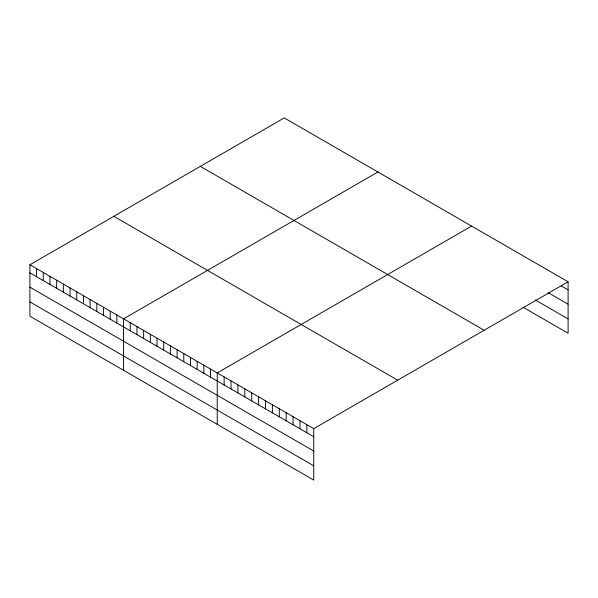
<?xml version="1.0" encoding="UTF-8"?>
<svg xmlns="http://www.w3.org/2000/svg" width="598" height="598" viewBox="0 0 598 598"><rect width="100%" height="100%" fill="white"/><g stroke="black" fill="none" stroke-linecap="round" stroke-linejoin="round"><path stroke-width="0.9" d="M29.9 264.772L313.748 428.646L313.748 480.082L29.9 316.207L29.9 264.772L284.252 117.918L568.1 281.793L568.1 333.228L522.914 307.14M377.921 172L123.569 318.846L123.569 370.282M471.59 226.074L217.238 372.928L217.238 424.363M313.748 428.646L568.1 281.793M561.208 285.896L568.1 289.873M548.187 292.684L568.1 304.18M535.165 299.912L568.1 318.921M200.315 166.379L484.163 330.253M113.837 216.312L397.685 380.186M29.9 272.852L313.748 436.727M29.9 287.16L313.748 451.034M29.9 301.9L313.748 465.775M306.849 424.662L306.849 432.75M299.957 420.686L299.957 428.766M293.065 416.709L293.065 424.789M286.173 412.725L286.173 420.805M279.281 408.748L279.281 416.828M272.382 404.764L272.382 412.844M265.49 400.787L265.49 408.868M258.598 396.803L258.598 404.891M251.706 392.826L251.706 400.907M244.814 388.85L244.814 396.93M237.914 384.865L237.914 392.946M231.022 380.889L231.022 388.969M224.13 376.904L224.13 384.985M210.548 369.063L210.548 377.144M203.858 365.199L203.858 373.287M197.168 361.341L197.168 369.422M190.478 357.477L190.478 365.557M183.788 353.612L183.788 361.693M177.09 349.748L177.09 357.828M170.4 345.891L170.4 353.971M163.71 342.026L163.71 350.107M157.02 338.162L157.02 346.242M150.33 334.297L150.33 342.377M143.64 330.44L143.64 338.52M136.949 326.575L136.949 334.656M130.259 322.711L130.259 330.791M116.879 314.982L116.879 323.07M110.189 311.124L110.189 319.205M103.499 307.26L103.499 315.34M96.809 303.395L96.809 311.476M90.119 299.531L90.119 307.619M83.428 295.674L83.428 303.754M76.731 291.809L76.731 299.89M70.041 287.944L70.041 296.025M63.351 284.08L63.351 292.168M56.66 280.223L56.66 288.303M49.97 276.358L49.97 284.439M43.28 272.494L43.28 280.574M36.59 268.629L36.59 276.71"/></g></svg>
